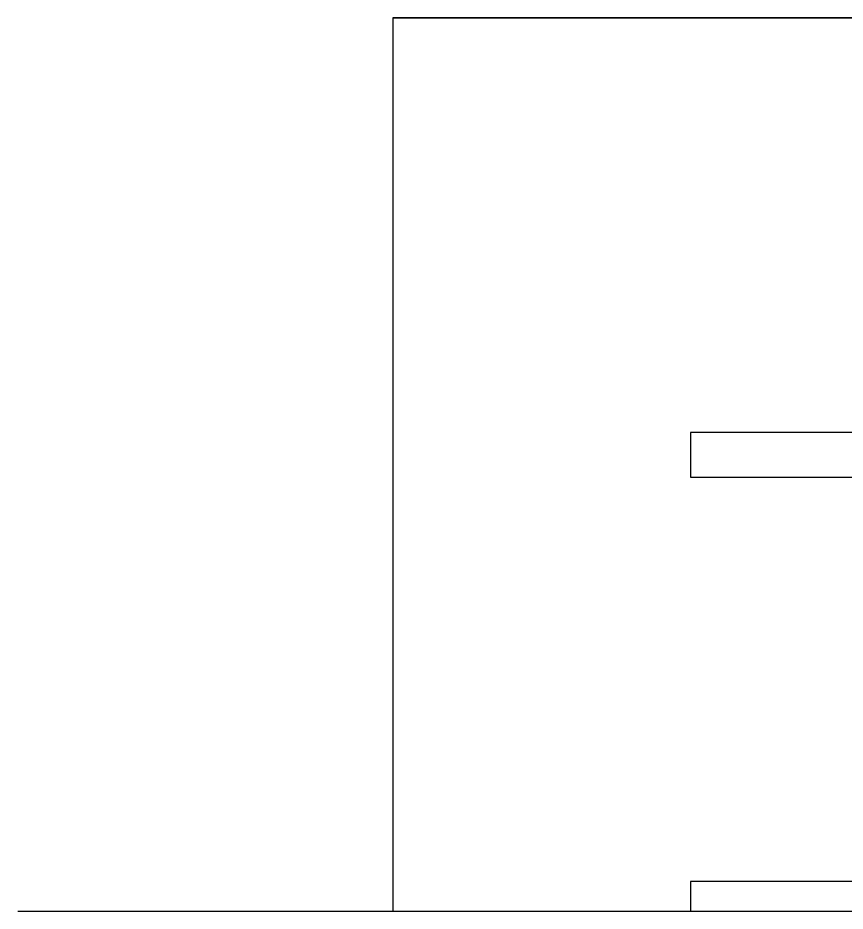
# Model space of a CAD drawing. Header units: centimetres. Extents: x -3096 to 17897, y -3131 to 15798.
# Drawn here: x 1753 to 2308, y 912 to 1512 of the extents above; entities that cross this region are included whole.
import ezdxf

# ---------------------------------------------------------------- set-up
doc = ezdxf.new("R2010")
doc.units = ezdxf.units.CM

msp = doc.modelspace()

# ---------------------------------------------------------------- linework, layer by layer
for p, q in [((2004.42, 1512.39), (4004.42, 1512.39)), ((2985.19, 1512.39), (2004.42, 1512.39)), ((2004.42, 1512.39), (2004.42, 912.39)), ((2354.42, 1233.81), (2204.42, 1233.81)), ((2204.42, 1233.81), (2204.42, 1203.81)), ((2204.42, 1203.81), (3654.42, 1203.81)), ((2354.42, 932.39), (2204.42, 932.39)), ((2204.42, 932.39), (2204.42, 912.39)), ((1752.53, 912.39), (4212.75, 912.39))]:
    msp.add_line(p, q)

doc.saveas('drawing.dxf')
